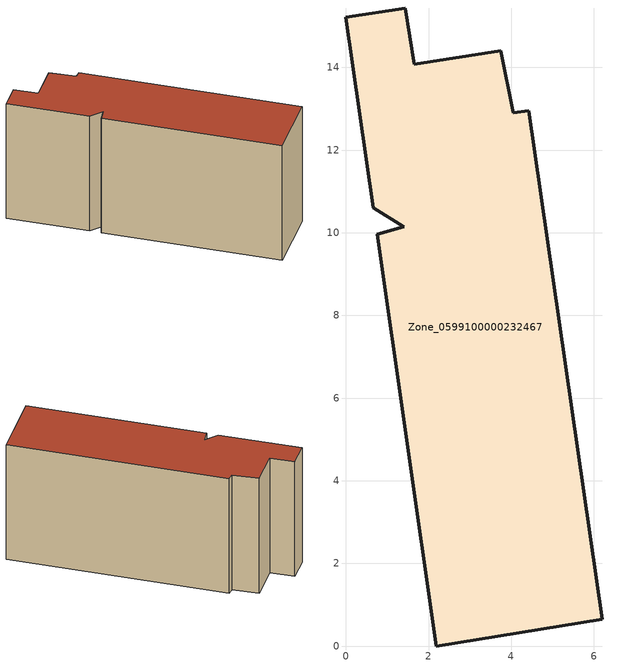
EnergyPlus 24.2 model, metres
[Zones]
Zone_0599100000232467
 floor ground (C_G): 6.2,0.65 2.19,0 0.76,9.96 1.4,10.14 0.66,10.61 0,15.22 1.44,15.44 1.65,14.08 3.75,14.4 4.05,12.91 4.43,12.95 z2.83
 wall outside (C_F): 4.05,12.91 3.75,14.4 1.65,14.08 1.44,15.44 0,15.22 0.66,10.61 1.4,10.14 0.76,9.96 2.19,0 6.2,0.65 4.43,12.95 4.05,12.91 z2.83:10.07
 roof outside (C_R): 0.76,9.96 2.19,0 6.2,0.65 4.43,12.95 4.05,12.91 3.75,14.4 1.65,14.08 1.44,15.44 0,15.22 0.66,10.61 1.4,10.14 z10.07
[BUILDING]
Pand.0599100000232467: North Axis=0; Terrain=City; Loads Convergence Tolerance Value=0.04; Temperature Convergence Tolerance Value=0.4; Solar Distribution=FullExterior; Maximum Number of Warmup Days=25; Minimum Number of Warmup Days=1
[Site:Location]
Rotterdam.The.Hague.AP_ZH_NLD Design_Conditions: Latitude=51.96; Longitude=4.45; Time Zone=1; Elevation=-4.5
[SITE:GROUNDTEMPERATURE:BUILDINGSURFACE]
18, 18, 18, 18, 18, 18, 18, 18, 18, 18, 18, 18
[MATERIAL] Thermal Absorptance=0.9; Solar Absorptance=0.7; Visible Absorptance=0.7
Name | Roughness | Thickness | Conductivity | Density | Specific Heat
G.TI.1946 | MediumSmooth | 0.15 | 1 | 540 | 1210
F.TI.1946 | Rough | 0.3 | 0.857143 | 1920 | 840
R.TI.1946 | MediumRough | 0.2 | 0.1 | 1500 | 1000
[CONSTRUCTION]
C_G: G.TI.1946
C_F: F.TI.1946
C_R: R.TI.1946
[ZONE]
Zone_0599100000232467: Type=1; Multiplier=1; Ceiling Height=Autocalculate; Volume=Autocalculate; Floor Area=autocalculate; Part of Total Floor Area=Yes
[ZONEINFILTRATION:DESIGNFLOWRATE]
Infil_Zone_0599100000232467: Zone or ZoneList or Space or SpaceList=Zone_0599100000232467; Schedule=AlwaysOn; Design Flow Rate Calculation Method=Flow/Area; Flow Rate per Floor Area=0.003; Constant Term Coefficient=1; Temperature Term Coefficient=0; Velocity Term Coefficient=0; Velocity Squared Term Coefficient=0
[HVACTEMPLATE:ZONE:IDEALLOADSAIRSYSTEM]
Zone_0599100000232467: Maximum Heating Supply Air Temperature=50; Minimum Cooling Supply Air Temperature=13; Maximum Heating Supply Air Humidity Ratio=0.0156; Minimum Cooling Supply Air Humidity Ratio=0.0077; Heating Limit=NoLimit; Cooling Limit=NoLimit; Dehumidification Control Type=ConstantSensibleHeatRatio; Cooling Sensible Heat Ratio=0.7; Dehumidification Setpoint=60; Humidification Control Type=None; Humidification Setpoint=30; Outdoor Air Method=None; Outdoor Air Flow Rate per Person=0.00944; Outdoor Air Flow Rate per Zone Floor Area=0; Outdoor Air Flow Rate per Zone=0; Demand Controlled Ventilation Type=None; Outdoor Air Economizer Type=NoEconomizer; Heat Recovery Type=None; Sensible Heat Recovery Effectiveness=0.7; Latent Heat Recovery Effectiveness=0.65
[ZONECONTROL:THERMOSTAT]
ThermostatControl_Zone_0599100000232467: Zone or ZoneList=Zone_0599100000232467; Control Type Schedule=DualSetpointControlType; Control 1=Thermostat_Zone_0599100000232467; Temperature Difference Between Cutout And Setpoint=0
[THERMOSTATSETPOINT:DUALSETPOINT]
Thermostat_Zone_0599100000232467: Heating Setpoint Temperature Schedule=HeatingSetpoint_Zone_0599100000232467; Cooling Setpoint Temperature Schedule=CoolingSetpoint_Zone_0599100000232467
[SCHEDULE:COMPACT]
HeatingSetpoint_Zone_0599100000232467: Through: 12/31, For: AllDays, Until: 24:00, 21
CoolingSetpoint_Zone_0599100000232467: Through: 12/31, For: AllDays, Until: 24:00, 24
DualSetpointControlType: Through: 12/31, For: AllDays, Until: 24:00, 4
AlwaysOn: Through: 12/31, For: AllDays, Until: 24:00, 1
